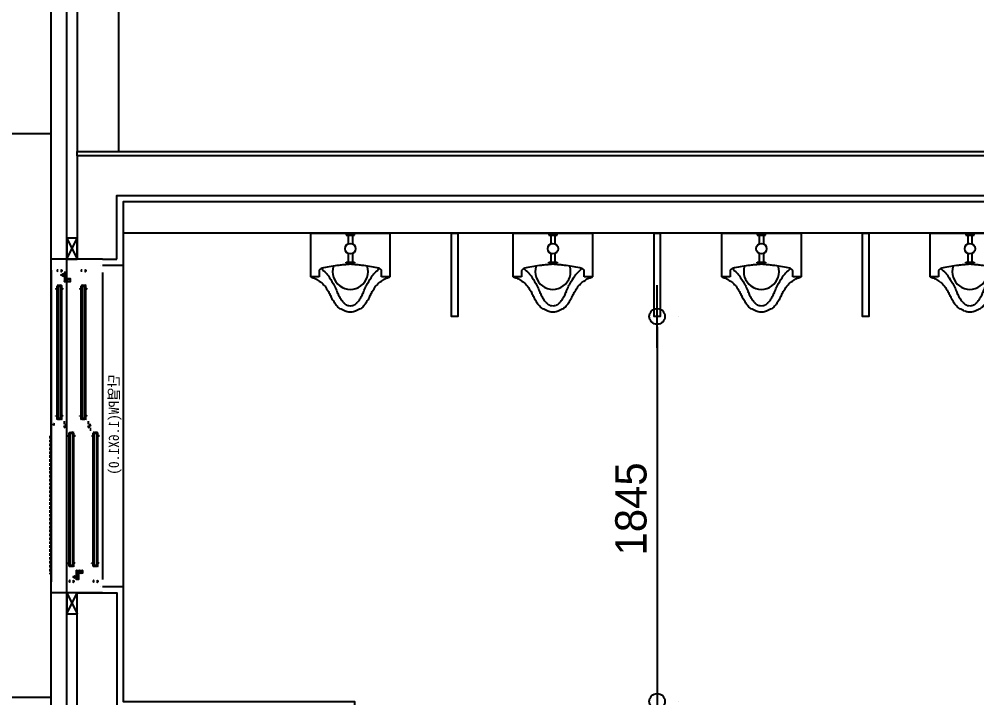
# Model space of a CAD drawing. Header units: millimetres. Extents: x -26983 to 60590, y 825 to 42375.
# Drawn here: x 59734.6 to 59824.5, y 17505.6 to 17569.2 of the extents above; entities that cross this region are included whole.
import ezdxf
from ezdxf.enums import TextEntityAlignment as Align

# ---------------------------------------------------------------- set-up
doc = ezdxf.new("R2010")
doc.units = ezdxf.units.MM
doc.header["$LTSCALE"] = 100
doc.header["$MEASUREMENT"] = 0
doc.header["$PDSIZE"] = -10
doc.linetypes.add('HIDDEN2', pattern=[0.1875, 0.125, -0.0625])
doc.layers.get('0').update_dxf_attribs({"linetype": 'CONTINUOUS'})
doc.layers.get('Defpoints').update_dxf_attribs({"color": 171, "linetype": 'CONTINUOUS'})
for name, color, linetype in [('ELE9', 9, 'CONTINUOUS'), ('TOI', 12, 'CONTINUOUS'), ('WIN', 4, 'CONTINUOUS'), ('WIN-G', 252, 'CONTINUOUS'), ('WIN2', 5, 'CONTINUOUS')]:
    doc.layers.add(name, color=color, linetype=linetype)
doc.styles.add('CGS', font='cgse', dxfattribs={"bigfont": 'cgs'})
doc.styles.add('돋움체', font='')
doc.styles.get('돋움체').set_extended_font_data('DotumChe')
doc.dimstyles.new('NDIM 1200', dxfattribs={"dimscale": 75, "dimtxt": 3, "dimasz": 1, "dimexe": 2, "dimexo": 2, "dimgap": 1, "dimtad": 1, "dimdec": 0, "dimdsep": 46, "dimtxsty": 'CGS', "dimblk": 'DOT0', "dimcen": 1, "dimdle": 8, "dimclrd": 256, "dimclre": 256, "dimclrt": 256, "dimadec": 0, "dimazin": 0, "dimtfac": 1, "dimtdec": 0, "dimtix": 1, "dimtmove": 2, "dimatfit": 3, "dimldrblk": 'DOT0', "dimfxl": 1, "dimtolj": 1, "dimtzin": 0, "dimlwd": -1, "dimlwe": -1, "dimarcsym": 0})

# ---------------------------------------------------------------- blocks, each defined once
blk = doc.blocks.new('DOT0')
blk.add_line((-3, 0), (3, 0))
at = {"color": 6}
blk.add_circle((0, 0), 0.75, dxfattribs=at)
blk = doc.blocks.new('*D217')
at = {"layer": 'Defpoints', "color": 0, "ltscale": 0.1, "transparency": 16777216}
for p in [(37342156.3, 557571.3), (37342156.3, 555726.3), (37342156.3, 555726.3)]:
    blk.add_point(p, dxfattribs=at)
at = {"layer": 'ELE9', "ltscale": 0.1, "transparency": 16777216}
for p, q in [((37342256.3, 557571.3), (37342256.3, 557571.3)), ((37342156.3, 557521.3), (37342156.3, 555776.3)), ((37342256.3, 555726.3), (37342256.3, 555726.3))]:
    blk.add_line(p, q, dxfattribs=at)
at = {"layer": 'ELE9', "ltscale": 0.1, "transparency": 16777216, "xscale": 50, "yscale": 50, "zscale": 50}
for p, rotation in [((37342156.3, 557571.3), 90), ((37342156.3, 555726.3), 270)]:
    blk.add_blockref('DOT0', p, dxfattribs=dict(at, rotation=rotation))
at = {"layer": 'ELE9', "ltscale": 0.1, "transparency": 16777216, "insert": (37342031.3, 556648.8), "char_height": 150, "attachment_point": 5, "rotation": 90, "style": 'CGS'}
blk.add_mtext('\\A1;1845', dxfattribs=at)
blk = doc.blocks.new('A$C43632D92')
at = {"layer": 'TOI'}
for p, q in [((0, 0), (0, 210)), ((0, 210), (40, 210)), ((40, 210), (40, 180)), ((340, 180), (340, 210)), ((340, 210), (380, 210)), ((380, 210), (380, 0)), ((170, 140), (170, 145)), ((170, 145), (210, 145)), ((210, 140), (170, 140)), ((180, 97.9), (180, 140)), ((200, 97.9), (200, 140)), ((210, 145), (210, 140)), ((180, 0), (180, 52.1)), ((200, 0), (200, 52.1)), ((210, 10), (170, 10)), ((170, 10), (170, 0)), ((210, 0), (210, 10)), ((380, 0), (0, 0))]:
    blk.add_line(p, q, dxfattribs=at)
blk.add_circle((190, 75), 25, dxfattribs=at)
for centre, radius, start, end in [((56.6, 564.7), 218.4, 292.4234, 299.7449), ((154.9, 425.6), 51.6, 281.3099, 292.4234), ((165.4, 502.9), 125.3, 274.1849, 281.3099), ((214.6, 502.9), 125.3, 258.6901, 265.8151), ((225.1, 425.6), 51.6, 247.5766, 258.6901), ((323.4, 564.7), 218.4, 240.2551, 247.5766), ((-81.6, 453.3), 229.3, 324.4623, 330.6756), ((29.5, 426.8), 123.6, 315.9946, 324.4623), ((107.9, 393.7), 44.6, 299.7449, 315.9946), ((-153.2, 506.9), 353.6, 326.2948, 329.0362), ((109, 366), 58, 315, 326.2948), ((79.3, 435.7), 128.2, 307.4131, 315), ((165.5, 362.9), 18.4, 284.0362, 307.4131), ((175.7, 407.4), 59.1, 271.0416, 284.0362), ((204.3, 407.4), 59.1, 255.9638, 268.9584), ((214.5, 362.9), 18.4, 232.5869, 255.9638), ((300.7, 435.7), 128.2, 225, 232.5869), ((271, 366), 58, 213.7052, 225), ((533.2, 506.9), 353.6, 210.9638, 213.7052), ((272.1, 393.7), 44.6, 224.0054, 240.2551), ((350.6, 426.8), 123.6, 215.5377, 224.0054), ((461.6, 453.3), 229.3, 209.3244, 215.5377), ((273, 139), 235, 143.1301, 150.3962), ((278.1, 195.4), 210.8, 150.3962, 156.3307), ((-107.6, 413.2), 232.1, 330.6756, 336.3307), ((426.5, 133.1), 334.5, 153.9528, 158.6261), ((-67.1, 379.1), 217, 332.8234, 338.6261), ((-23.9, 395.4), 185.3, 329.0362, 332.8234), ((403.9, 395.4), 185.3, 207.1766, 210.9638), ((447.1, 379.1), 217, 201.3739, 207.1766), ((-46.5, 133.1), 334.5, 21.3739, 26.0472), ((487.6, 413.2), 232.1, 203.6693, 209.3244), ((102, 195.4), 210.8, 23.6693, 29.6038), ((107, 139), 235, 29.6038, 36.8699), ((246.6, -112.4), 399.5, 120.032, 123.6901), ((93.3, 182.6), 69, 123.6901, 132.5011), ((143, 174), 110, 132.5011, 143.1301), ((1291.9, -519.1), 1407.5, 147.2854, 149.0362), ((190, 185), 85, 341.9686, 198.0314), ((268.1, 163.1), 178.6, 149.0362, 153.9528), ((111.9, 163.1), 178.6, 26.0472, 30.9638), ((-911.9, -519.1), 1407.5, 30.9638, 32.7146), ((237, 174), 110, 36.8699, 47.4989), ((286.7, 182.6), 69, 47.4989, 56.3099), ((133.4, -112.4), 399.5, 56.3099, 59.968), ((69.9, 35.3), 188.1, 106.7218, 111.8014), ((51.6, 153.4), 71.7, 111.8014, 120.032), ((254.9, -34.9), 289.7, 128.5584, 135), ((141.5, 148.5), 79.9, 135, 147.2854), ((238.5, 148.5), 79.9, 32.7146, 45), ((125.2, -34.9), 289.7, 45, 51.4416), ((328.4, 153.4), 71.7, 59.968, 68.1986), ((310.1, 35.3), 188.1, 68.1986, 73.2782), ((46.1, 180), 6.05, 180, 225), ((61.8, 195.7), 28.3, 225, 245.3815), ((69.1, 211.7), 45.9, 245.3815, 259.992), ((388.3, 2020.6), 1882.7, 259.992, 262.267), ((206.3, 680.3), 530.2, 262.267, 264.8056), ((246.1, 1117.1), 968.7, 264.8056, 266.6834), ((134, 1117.1), 968.7, 273.3166, 275.1944), ((173.7, 680.3), 530.2, 275.1944, 277.733), ((-8.3, 2020.6), 1882.7, 277.733, 280.008), ((310.9, 211.7), 45.9, 280.008, 294.6185), ((318.2, 195.7), 28.3, 294.6185, 315), ((334, 180), 6.05, 315, 0)]:
    blk.add_arc(centre, radius, start, end, dxfattribs=at)
blk = doc.blocks.new('모헤어')
for p, q in [((-1908.5, -2851.6), (-1909.5, -2851.6)), ((-1909.5, -2858.7), (-1909.5, -2851.6)), ((-1908.5, -2858.7), (-1909.5, -2858.7))]:
    blk.add_line(p, q)
at = {"linetype": 'Continuous'}
for p, q in [((-1908.5, -2858.7), (-1908.5, -2851.6)), ((-1903.9, -2853.2), (-1908.5, -2853.2)), ((-1903.9, -2854.3), (-1908.5, -2854.3)), ((-1903.9, -2855.4), (-1908.5, -2855.4)), ((-1903.9, -2856.5), (-1908.5, -2856.5)), ((-1903.9, -2857.5), (-1908.5, -2857.5))]:
    blk.add_line(p, q, dxfattribs=at)
blk = doc.blocks.new('ㄴ핸들')
at = {"color": 0, "linetype": 'Continuous', "lineweight": 15}
for p, q in [((12351.5, -12216.5), (12350.5, -12217.5)), ((12350.5, -12217.5), (12350.5, -12222.5)), ((12354.6, -12216.5), (12351.5, -12216.5)), ((12355.6, -12217.5), (12354.6, -12216.5)), ((12355.6, -12222.5), (12355.6, -12217.5)), ((12339.8, -12243.3), (12339.8, -12232.4)), ((12339.8, -12232.4), (12342.3, -12232.4)), ((12342.3, -12233.2), (12339.8, -12235.7)), ((12342.3, -12237.7), (12339.8, -12240.2)), ((12339.8, -12243.3), (12341.1, -12244.6)), ((12343.4, -12241.1), (12340.5, -12244)), ((12343.8, -12244.6), (12341.1, -12244.6)), ((12342.3, -12241.1), (12342.3, -12232.4)), ((12360.2, -12241.1), (12342.3, -12241.1)), ((12342.6, -12234.9), (12342.6, -12232.4)), ((12342.6, -12232.4), (12347.3, -12232.4)), ((12343.1, -12232.4), (12342.6, -12232.9)), ((12342.6, -12234.9), (12345.1, -12234.9)), ((12342.9, -12241.1), (12342.9, -12239.9)), ((12342.9, -12239.9), (12343.4, -12239.9)), ((12343.4, -12239.9), (12343.4, -12241.1)), ((12343.4, -12239.9), (12343.5, -12239.9)), ((12347.5, -12235.3), (12343.5, -12235.3)), ((12343.8, -12242.6), (12343.8, -12244.6)), ((12343.8, -12242.6), (12360.2, -12242.6)), ((12343.9, -12244.7), (12343.9, -12242.6)), ((12345.4, -12242.6), (12343.9, -12242.6)), ((12360.1, -12242.6), (12343.9, -12242.6)), ((12343.9, -12244.7), (12344.3, -12245.1)), ((12345.4, -12243.6), (12344.1, -12244.9)), ((12359.7, -12245.1), (12344.3, -12245.1)), ((12345.1, -12234.9), (12345.1, -12234.1)), ((12347.5, -12234.1), (12345.1, -12234.1)), ((12347.5, -12234.9), (12345.1, -12234.9)), ((12345.1, -12234.9), (12345.1, -12234.9)), ((12345.4, -12240.8), (12345.4, -12241.1)), ((12345.4, -12242.6), (12345.4, -12243.6)), ((12345.4, -12242.6), (12346.3, -12242.6)), ((12358.6, -12243.6), (12345.4, -12243.6)), ((12349, -12231), (12345.9, -12234.1)), ((12347.9, -12241.1), (12346.4, -12242.6)), ((12347.3, -12232.4), (12347.3, -12224)), ((12349, -12226.5), (12347.3, -12228.3)), ((12347.5, -12235.9), (12347.5, -12234.1)), ((12347.5, -12235.9), (12349, -12235.9)), ((12347.7, -12243.6), (12347.7, -12242.6)), ((12350.4, -12223.5), (12347.8, -12223.5)), ((12349.9, -12243.6), (12348.4, -12245.1)), ((12348.6, -12222.6), (12348.6, -12223.2)), ((12348.6, -12222.6), (12350, -12222.6)), ((12348.6, -12223.2), (12350, -12223.2)), ((12349, -12235.5), (12348.6, -12235.9)), ((12349, -12226), (12350.4, -12226)), ((12349, -12226), (12349, -12235.9)), ((12349.6, -12234), (12349.1, -12234.5)), ((12349.1, -12236.2), (12349.1, -12234.5)), ((12349.5, -12222.6), (12349.5, -12222.6)), ((12351, -12222.6), (12349.5, -12222.6)), ((12349.5, -12223.2), (12349.5, -12223.2)), ((12351, -12223.2), (12349.5, -12223.2)), ((12350.4, -12225.2), (12349.5, -12226)), ((12349.6, -12234), (12350.5, -12234)), ((12350, -12222.6), (12350, -12223.2)), ((12350.4, -12223.5), (12350.4, -12226)), ((12351, -12222.5), (12350.5, -12222.5)), ((12350.5, -12234), (12350.5, -12223.2)), ((12350.5, -12223.2), (12351, -12223.2)), ((12352.4, -12241.1), (12350.9, -12242.6)), ((12351, -12223.2), (12351, -12222.5)), ((12354.4, -12243.6), (12352.9, -12245.1)), ((12355, -12222.5), (12355, -12223.2)), ((12355.6, -12222.5), (12355, -12222.5)), ((12356.6, -12222.6), (12355, -12222.6)), ((12356.6, -12223.2), (12355, -12223.2)), ((12355, -12223.2), (12355.6, -12223.2)), ((12356.9, -12241.1), (12355.4, -12242.6)), ((12355.6, -12223.2), (12355.6, -12234)), ((12355.6, -12234), (12356.4, -12234)), ((12355.7, -12226), (12355.7, -12223.5)), ((12358.3, -12223.5), (12355.7, -12223.5)), ((12356.5, -12223.5), (12355.7, -12224.4)), ((12355.7, -12226), (12357, -12226)), ((12356, -12222.6), (12356, -12223.2)), ((12356, -12222.6), (12357.5, -12222.6)), ((12356, -12223.2), (12357.5, -12223.2)), ((12356.9, -12234.5), (12356.4, -12234)), ((12356.6, -12222.6), (12356.6, -12222.6)), ((12356.6, -12223.2), (12356.6, -12223.2)), ((12356.9, -12234.5), (12356.9, -12236.2)), ((12356.9, -12235.9), (12357, -12235.9)), ((12356.9, -12243.6), (12356.9, -12242.6)), ((12358.8, -12225.8), (12357, -12227.5)), ((12357, -12235.9), (12357, -12226)), ((12358.8, -12230.3), (12357, -12232)), ((12357, -12235.9), (12358.5, -12235.9)), ((12359.9, -12242.6), (12357.4, -12245.1)), ((12357.5, -12223.2), (12357.5, -12222.6)), ((12358.5, -12235), (12357.6, -12235.9)), ((12357.9, -12242.6), (12357.9, -12243.6)), ((12358.5, -12234.1), (12358.5, -12235.9)), ((12360.1, -12234.1), (12358.5, -12234.1)), ((12360.1, -12234.9), (12358.5, -12234.9)), ((12360.2, -12235.3), (12358.5, -12235.3)), ((12358.5, -12235.3), (12360.2, -12235.3)), ((12358.6, -12243.6), (12358.6, -12242.6)), ((12360.1, -12242.6), (12358.6, -12242.6)), ((12358.8, -12224), (12358.8, -12232.4)), ((12358.8, -12232.4), (12383, -12232.4)), ((12361.1, -12232.4), (12359.4, -12234.1)), ((12359.7, -12245.1), (12360.1, -12244.7)), ((12360.2, -12242.3), (12359.9, -12242.6)), ((12360.1, -12234.9), (12360.1, -12234.1)), ((12360.1, -12234.9), (12383, -12234.9)), ((12360.1, -12242.6), (12360.1, -12244.7)), ((12360.2, -12241.1), (12360.2, -12242.6)), ((12365.6, -12232.4), (12363.1, -12234.9)), ((12370.1, -12232.4), (12367.6, -12234.9)), ((12369.8, -12261.9), (12369.8, -12261.1)), ((12369.8, -12263.1), (12369.8, -12261.9)), ((12383.3, -12261.9), (12369.8, -12261.9)), ((12369.8, -12263.1), (12371.1, -12264.4)), ((12372, -12261.9), (12370.3, -12263.6)), ((12371, -12261.1), (12371, -12261.9)), ((12384.5, -12264.4), (12371.1, -12264.4)), ((12374.6, -12232.4), (12372.1, -12234.9)), ((12376.5, -12261.9), (12374, -12264.4)), ((12379.1, -12232.4), (12376.6, -12234.9)), ((12377.3, -12242.6), (12379.5, -12242.6)), ((12381, -12261.9), (12378.5, -12264.4)), ((12380.4, -12242.6), (12383.3, -12242.6)), ((12383, -12233), (12381.1, -12234.9)), ((12383, -12232.4), (12383, -12234.9)), ((12383.3, -12232.4), (12383, -12232.4)), ((12385.5, -12261.9), (12383, -12264.4)), ((12383.3, -12232.4), (12383.3, -12261.9)), ((12383.3, -12232.4), (12385.8, -12232.4)), ((12383.5, -12232.4), (12383.3, -12232.7)), ((12385.3, -12235.1), (12383.3, -12237.1)), ((12385.8, -12239.1), (12383.3, -12241.6)), ((12385.8, -12243.6), (12383.3, -12246.1)), ((12385.8, -12248.1), (12383.3, -12250.6)), ((12385.8, -12252.6), (12383.3, -12255.1)), ((12385.8, -12257.1), (12383.3, -12259.6)), ((12384.5, -12264.4), (12385.8, -12263.1)), ((12385.5, -12234.9), (12385.3, -12234.9)), ((12385.3, -12234.9), (12385.3, -12235.4)), ((12385.5, -12235.4), (12385.3, -12235.4)), ((12385.3, -12261.4), (12385.5, -12261.4)), ((12385.3, -12261.4), (12385.3, -12261.9)), ((12385.3, -12261.9), (12385.5, -12261.9)), ((12385.8, -12234.6), (12385.5, -12234.9)), ((12385.5, -12235.4), (12385.5, -12234.9)), ((12385.5, -12261.9), (12385.5, -12261.4)), ((12385.8, -12232.4), (12385.8, -12234.6)), ((12385.8, -12234.6), (12385.8, -12235.7)), ((12385.8, -12235.7), (12385.8, -12240.1)), ((12385.8, -12241.1), (12385.8, -12245.3)), ((12385.8, -12246.3), (12385.8, -12250.5)), ((12385.8, -12251.5), (12385.8, -12255.7)), ((12385.8, -12256.7), (12385.8, -12261.1)), ((12385.8, -12261.1), (12385.8, -12262.2)), ((12385.8, -12262.2), (12385.8, -12263.1))]:
    blk.add_line(p, q, dxfattribs=at)
at = {"color": 0, "linetype": 'Continuous', "lineweight": 0}
for p, q in [((12354.6, -12216.5), (12350.5, -12220.6)), ((12347.4, -12235.3), (12343.5, -12235.3)), ((12343.5, -12235.3), (12343.5, -12236.3)), ((12343.5, -12239.8), (12343.5, -12236.3)), ((12343.5, -12236.3), (12347.2, -12236.3)), ((12347.5, -12236.6), (12343.7, -12240.4)), ((12352.3, -12240.8), (12344.5, -12240.8)), ((12347.2, -12236.3), (12352.3, -12240.8)), ((12349.9, -12238.7), (12347.7, -12240.8)), ((12355.6, -12229), (12349.1, -12235.4)), ((12355.6, -12233.5), (12350.2, -12238.9)), ((12355.6, -12220), (12350.5, -12225.1)), ((12355.6, -12224.5), (12350.5, -12229.6)), ((12352.3, -12240.8), (12352.2, -12240.8)), ((12352.3, -12240.8), (12360.2, -12240.8)), ((12356.9, -12236.6), (12353.4, -12240.1)), ((12357.5, -12222.6), (12356.9, -12223.2)), ((12362.2, -12235.3), (12359.7, -12235.3)), ((12360.2, -12244.7), (12360.2, -12235.3)), ((12360.2, -12235.3), (12362.2, -12235.3)), ((12362.2, -12235.8), (12360.2, -12237.8)), ((12366.2, -12236.3), (12360.2, -12242.3)), ((12360.2, -12244.7), (12360.6, -12245.1)), ((12364.8, -12245.1), (12360.6, -12245.1)), ((12370.7, -12236.3), (12361.9, -12245.1)), ((12362.2, -12236.3), (12362.2, -12235.3)), ((12362.2, -12235.3), (12363.7, -12235.3)), ((12362.2, -12235.3), (12362.2, -12236.3)), ((12375.3, -12236.3), (12362.2, -12236.3)), ((12363.7, -12235.3), (12363.7, -12236.3)), ((12375.3, -12235.3), (12363.7, -12235.3)), ((12375.1, -12236.3), (12366.1, -12245.3)), ((12371.3, -12244.7), (12368.7, -12247.3)), ((12371.3, -12249.1), (12369.3, -12251.1)), ((12369.3, -12260.7), (12369.3, -12249.6)), ((12371.3, -12253.6), (12369.3, -12255.6)), ((12371.3, -12258.1), (12369.3, -12260.1)), ((12369.3, -12260.7), (12369.7, -12261.1)), ((12377.3, -12261.1), (12369.7, -12261.1)), ((12377.3, -12242.3), (12371.3, -12242.3)), ((12371.3, -12259.1), (12371.3, -12242.3)), ((12371.3, -12259.1), (12377.3, -12259.1)), ((12374.8, -12259.1), (12372.8, -12261.1)), ((12377.3, -12238.7), (12373.6, -12242.3)), ((12376.1, -12235.3), (12375.3, -12236.2)), ((12375.3, -12236.3), (12375.3, -12235.3)), ((12375.3, -12235.3), (12377.3, -12235.3)), ((12377.3, -12235.3), (12377.3, -12242.3)), ((12377.3, -12242.3), (12377.3, -12252.1)), ((12377.3, -12259.1), (12377.3, -12249.9)), ((12377.3, -12259.1), (12377.3, -12261.1)), ((12377.3, -12261.1), (12377.3, -12261.1))]:
    blk.add_line(p, q, dxfattribs=at)
for centre, radius, start, end in [((12344.5, -12239.8), 1, 180, 270), ((12364.8, -12249.6), 4.5, 0, 90)]:
    blk.add_arc(centre, radius, start, end, dxfattribs=at)
at = {"color": 0, "linetype": 'Continuous', "lineweight": 15}
for centre, radius, start, end in [((12347.8, -12224), 0.5, 90, 180), ((12353, -12236.2), 3.9, 180, 0), ((12358.3, -12224), 0.5, 0, 90), ((12385.5, -12234.6), 0.3, 270, 0), ((12385.5, -12235.7), 0.3, 0, 90), ((12385.5, -12261.1), 0.3, 270, 0), ((12385.5, -12262.2), 0.3, 0, 90), ((12385.8, -12240.6), 0.5, 270, 90), ((12385.8, -12245.8), 0.5, 270, 90), ((12385.8, -12251), 0.5, 270, 90), ((12385.8, -12256.2), 0.5, 270, 90)]:
    blk.add_arc(centre, radius, start, end, dxfattribs=at)
for points in [[(12346, -12240.8), (12346, -12241.1)], [(12360, -12241.1), (12360, -12240.8)]]:
    blk.add_open_spline(points, degree=1, dxfattribs=at)
at = {"color": 0, "linetype": 'Continuous', "lineweight": 0}
blk.add_open_spline([(12371.3, -12252.1), (12377.3, -12252.1)], degree=1, dxfattribs=at)
blk = doc.blocks.new('A$C7b7fcdc8')
at = {"ltscale": 0.1}
blk.add_wipeout([(320.7, 1900), (320.7, 300), (74.7, 300), (74.7, 1900)], dxfattribs=at)
at = {"layer": 'WIN-G'}
h = blk.add_hatch(dxfattribs=at)
h.set_pattern_fill('ANSI38', color=256, scale=10, angle=450, style=0)
h.set_pattern_definition([(45, (-17887197.8155, -18223525.7022), (-0.883883476483, 0.883883476483), []), (135, (-17887197.8155, -18223525.7022), (-2.65165042945, 0.883883476483), [3.125, -1.875])])
h.paths.add_polyline_path([(183.2, 1772), (183.2, 1775), (162.8, 1775), (162.8, 1772)])
h = blk.add_hatch(dxfattribs=at)
h.set_pattern_fill('ANSI38', color=256, scale=10, angle=450, style=0)
h.set_pattern_definition([(45, (-17887312.8155, -18223525.7022), (-0.883883476483, 0.883883476483), []), (135, (-17887312.8155, -18223525.7022), (-2.65165042945, 0.883883476483), [3.125, -1.875])])
h.paths.add_polyline_path([(298.2, 1772), (298.2, 1775), (277.8, 1775), (277.8, 1772)])
h = blk.add_hatch(dxfattribs=at)
h.set_pattern_fill('ANSI38', color=256, scale=10, angle=630, style=0)
h.set_pattern_definition([(315, (-17887197.8155, -18222491.4053), (-0.883883476483, -0.883883476483), []), (225, (-17887197.8155, -18222491.4053), (-2.65165042945, -0.883883476483), [3.125, -1.875])])
h.paths.add_polyline_path([(183.2, 1132.8), (183.2, 1129.8), (162.8, 1129.8), (162.8, 1132.8)])
h = blk.add_hatch(dxfattribs=at)
h.set_pattern_fill('ANSI38', color=256, scale=10, angle=630, style=0)
h.set_pattern_definition([(315, (-17887312.8155, -18222491.4053), (-0.883883476483, -0.883883476483), []), (225, (-17887312.8155, -18222491.4053), (-2.65165042945, -0.883883476483), [3.125, -1.875])])
h.paths.add_polyline_path([(298.2, 1132.8), (298.2, 1129.8), (277.8, 1129.8), (277.8, 1132.8)])
h = blk.add_hatch(dxfattribs=at)
h.set_pattern_fill('ANSI38', color=256, scale=10, angle=450, style=0)
h.set_pattern_definition([(45, (-17887139.8155, -18222620.8523), (-0.883883476483, 0.883883476483), []), (135, (-17887139.8155, -18222620.8523), (-2.65165042945, 0.883883476483), [3.125, -1.875])])
h.paths.add_polyline_path([(125.2, 1067.1), (125.2, 1070.1), (104.8, 1070.1), (104.8, 1067.1)])
h = blk.add_hatch(dxfattribs=at)
h.set_pattern_fill('ANSI38', color=256, scale=10, angle=450, style=0)
h.set_pattern_definition([(45, (-17887254.8156, -18222620.8523), (-0.883883476483, 0.883883476483), []), (135, (-17887254.8156, -18222620.8523), (-2.65165042945, 0.883883476483), [3.125, -1.875])])
h.paths.add_polyline_path([(240.2, 1067.1), (240.2, 1070.1), (219.8, 1070.1), (219.8, 1067.1)])
h = blk.add_hatch(dxfattribs=at)
h.set_pattern_fill('ANSI38', color=256, scale=10, angle=630, style=0)
h.set_pattern_definition([(315, (-17887139.8155, -18221586.5553), (-0.883883476483, -0.883883476483), []), (225, (-17887139.8155, -18221586.5553), (-2.65165042945, -0.883883476483), [3.125, -1.875])])
h.paths.add_polyline_path([(125.2, 428), (125.2, 425), (104.8, 425), (104.8, 428)])
h = blk.add_hatch(dxfattribs=at)
h.set_pattern_fill('ANSI38', color=256, scale=10, angle=630, style=0)
h.set_pattern_definition([(315, (-17887254.8156, -18221586.5553), (-0.883883476483, -0.883883476483), []), (225, (-17887254.8156, -18221586.5553), (-2.65165042945, -0.883883476483), [3.125, -1.875])])
h.paths.add_polyline_path([(240.2, 428), (240.2, 425), (219.8, 425), (219.8, 428)])
at = {"layer": 'WIN', "color": 8}
for p, q in [((149.7, 2000), (199.7, 1900)), ((149.7, 1900), (199.7, 2000)), ((149.7, 300), (199.7, 200)), ((149.7, 200), (199.7, 300))]:
    blk.add_line(p, q, dxfattribs=at)
for points in [[(149.7, 1900), (149.7, 2000), (199.7, 2000), (199.7, 1900)], [(149.7, 200), (149.7, 300), (199.7, 300), (199.7, 200)]]:
    blk.add_lwpolyline(points, close=True, dxfattribs=at)
at = {"layer": 'WIN', "ltscale": 1000}
for points in [[(320.7, 1900), (74.7, 1900)], [(320.7, 300), (74.7, 300)]]:
    blk.add_lwpolyline(points, dxfattribs=at)
at = {"layer": 'WIN-G'}
for p, q in [((74.7, 353), (74.7, 1847)), ((320.7, 364), (320.7, 1836)), ((161.2, 1772.6), (161.2, 1132.8)), ((166.2, 1772), (166.2, 1132.8)), ((178.2, 1769), (166.2, 1769)), ((178.2, 1772), (178.2, 1132.8)), ((183.2, 1772.6), (183.2, 1132.8)), ((276.2, 1772.6), (276.2, 1132.8)), ((281.2, 1772), (281.2, 1132.8)), ((293.2, 1769), (281.2, 1769)), ((293.2, 1772), (293.2, 1132.8)), ((298.2, 1772.6), (298.2, 1132.8)), ((178.2, 1135.8), (166.2, 1135.8)), ((293.2, 1135.8), (281.2, 1135.8)), ((103.2, 1067.8), (103.2, 428)), ((108.2, 1067.1), (108.2, 428)), ((120.2, 1064.2), (108.2, 1064.2)), ((120.2, 1067.1), (120.2, 428)), ((125.2, 1067.8), (125.2, 428)), ((218.2, 1067.8), (218.2, 428)), ((223.2, 1067.1), (223.2, 428)), ((235.2, 1064.2), (223.2, 1064.2)), ((235.2, 1067.1), (235.2, 428)), ((240.2, 1067.8), (240.2, 428)), ((120.2, 431), (108.2, 431)), ((235.2, 431), (223.2, 431))]:
    blk.add_line(p, q, dxfattribs=at)
at = {"layer": 'WIN-G', "linetype": 'HIDDEN2'}
blk.add_line((67.7, 1146.8), (67.7, 1810.5), dxfattribs=at)
at = {"layer": 'WIN-G'}
for points in [[(155, 1758.5), (155.3, 1757.7), (155.4, 1757.7), (155.6, 1757.3), (155.7, 1757.2), (155.9, 1757), (156.1, 1756.8), (156.2, 1756.8), (156.4, 1756.7), (156.5, 1756.7), (156.7, 1756.7), (157, 1756.7), (157.3, 1756.7), (157.5, 1756.7), (158, 1756.6), (158.5, 1756.4), (158.7, 1756.3), (159, 1756.2), (159.2, 1756), (159.3, 1755.8), (159.7, 1755.4), (160.1, 1754.9), (160.3, 1754.7), (160.5, 1754.4), (160.6, 1754.1), (160.7, 1753.8), (161, 1753.2), (161.3, 1752.9)], [(189.1, 1758.4), (188.8, 1757.9), (188.8, 1757.8), (188.6, 1757.5), (188.4, 1757.3), (188.3, 1757.1), (188, 1756.9), (187.9, 1756.9), (187.8, 1756.8), (187.6, 1756.8), (187.5, 1756.8), (187.1, 1756.8), (186.9, 1756.8), (186.6, 1756.8), (186.1, 1756.7), (185.6, 1756.6), (185.4, 1756.5), (185.2, 1756.3), (185, 1756.2), (184.8, 1756), (184.5, 1755.5), (184, 1755), (183.8, 1754.8), (183.7, 1754.5), (183.5, 1754.2), (183.4, 1753.9), (183.2, 1753.3), (183, 1753)], [(269.9, 1758.4), (270.3, 1757.6), (270.3, 1757.6), (270.5, 1757.2), (270.6, 1757), (270.8, 1756.9), (271, 1756.7), (271.1, 1756.6), (271.3, 1756.6), (271.4, 1756.6), (271.6, 1756.6), (271.9, 1756.6), (272.2, 1756.6), (272.4, 1756.6), (272.9, 1756.5), (273.4, 1756.3), (273.7, 1756.2), (273.9, 1756.1), (274.1, 1755.9), (274.2, 1755.7), (274.6, 1755.3), (275, 1754.8), (275.2, 1754.5), (275.4, 1754.3), (275.5, 1754), (275.7, 1753.7), (275.9, 1753.1), (276.2, 1752.7)], [(304.2, 1758.4), (303.9, 1757.9), (303.9, 1757.8), (303.7, 1757.5), (303.5, 1757.3), (303.4, 1757.1), (303.2, 1756.9), (303, 1756.9), (302.9, 1756.8), (302.7, 1756.8), (302.6, 1756.8), (302.3, 1756.8), (302, 1756.8), (301.7, 1756.8), (301.2, 1756.7), (300.7, 1756.6), (300.5, 1756.5), (300.3, 1756.3), (300.1, 1756.2), (299.9, 1756), (299.6, 1755.5), (299.2, 1755), (299, 1754.8), (298.8, 1754.5), (298.6, 1754.2), (298.5, 1753.9), (298.3, 1753.3), (298.2, 1753)], [(155, 1146.3), (155.3, 1147.1), (155.4, 1147.1), (155.6, 1147.5), (155.7, 1147.7), (155.9, 1147.8), (156.1, 1148), (156.2, 1148.1), (156.4, 1148.1), (156.5, 1148.2), (156.7, 1148.2), (157, 1148.1), (157.3, 1148.1), (157.5, 1148.2), (158, 1148.3), (158.5, 1148.4), (158.7, 1148.5), (159, 1148.6), (159.2, 1148.8), (159.3, 1149), (159.7, 1149.4), (160.1, 1149.9), (160.3, 1150.2), (160.5, 1150.4), (160.6, 1150.7), (160.7, 1151), (161, 1151.6), (161.3, 1152)], [(189.1, 1146.4), (188.8, 1147), (188.8, 1147), (188.6, 1147.4), (188.4, 1147.6), (188.3, 1147.7), (188, 1147.9), (187.9, 1148), (187.8, 1148), (187.6, 1148), (187.5, 1148), (187.1, 1148), (186.9, 1148), (186.6, 1148), (186.1, 1148.1), (185.6, 1148.3), (185.4, 1148.4), (185.2, 1148.5), (185, 1148.7), (184.8, 1148.9), (184.5, 1149.3), (184, 1149.8), (183.8, 1150.1), (183.7, 1150.3), (183.5, 1150.6), (183.4, 1150.9), (183.2, 1151.5), (183, 1151.9)], [(269.9, 1146.4), (270.3, 1147.2), (270.3, 1147.3), (270.5, 1147.6), (270.6, 1147.8), (270.8, 1148), (271, 1148.2), (271.1, 1148.2), (271.3, 1148.3), (271.4, 1148.3), (271.6, 1148.3), (271.9, 1148.3), (272.2, 1148.3), (272.4, 1148.3), (272.9, 1148.4), (273.4, 1148.5), (273.7, 1148.6), (273.9, 1148.8), (274.1, 1148.9), (274.2, 1149.1), (274.6, 1149.6), (275, 1150.1), (275.2, 1150.3), (275.4, 1150.6), (275.5, 1150.9), (275.7, 1151.2), (275.9, 1151.8), (276.2, 1152.1)], [(304.2, 1146.4), (303.9, 1147), (303.9, 1147), (303.7, 1147.4), (303.5, 1147.6), (303.4, 1147.7), (303.2, 1147.9), (303, 1148), (302.9, 1148), (302.7, 1148), (302.6, 1148), (302.3, 1148), (302, 1148), (301.7, 1148), (301.2, 1148.1), (300.7, 1148.3), (300.5, 1148.4), (300.3, 1148.5), (300.1, 1148.7), (299.9, 1148.9), (299.6, 1149.3), (299.2, 1149.8), (299, 1150.1), (298.8, 1150.3), (298.6, 1150.6), (298.5, 1150.9), (298.3, 1151.5), (298.2, 1151.9)], [(96.9, 1053.6), (97.3, 1052.8), (97.3, 1052.7), (97.5, 1052.4), (97.6, 1052.2), (97.8, 1052), (98, 1051.8), (98.1, 1051.8), (98.3, 1051.7), (98.4, 1051.7), (98.6, 1051.7), (98.9, 1051.7), (99.2, 1051.7), (99.4, 1051.7), (99.9, 1051.6), (100.4, 1051.5), (100.7, 1051.4), (100.9, 1051.2), (101.1, 1051.1), (101.2, 1050.9), (101.6, 1050.4), (102, 1049.9), (102.2, 1049.7), (102.4, 1049.4), (102.5, 1049.1), (102.7, 1048.8), (102.9, 1048.2), (103.2, 1047.9)], [(131.2, 1053.6), (130.9, 1053), (130.9, 1053), (130.7, 1052.6), (130.5, 1052.4), (130.4, 1052.3), (130.2, 1052.1), (130, 1052), (129.9, 1052), (129.7, 1052), (129.6, 1052), (129.3, 1052), (129, 1052), (128.7, 1052), (128.2, 1051.9), (127.7, 1051.7), (127.5, 1051.6), (127.3, 1051.5), (127.1, 1051.3), (126.9, 1051.1), (126.6, 1050.7), (126.2, 1050.2), (126, 1049.9), (125.8, 1049.7), (125.6, 1049.4), (125.5, 1049.1), (125.3, 1048.5), (125.2, 1048.1)], [(211.9, 1053.6), (212.3, 1052.8), (212.3, 1052.7), (212.5, 1052.4), (212.6, 1052.2), (212.8, 1052), (213, 1051.8), (213.1, 1051.8), (213.3, 1051.7), (213.4, 1051.7), (213.6, 1051.7), (213.9, 1051.7), (214.2, 1051.7), (214.4, 1051.7), (214.9, 1051.6), (215.4, 1051.5), (215.7, 1051.4), (215.9, 1051.2), (216.1, 1051.1), (216.2, 1050.9), (216.6, 1050.4), (217, 1049.9), (217.2, 1049.7), (217.4, 1049.4), (217.5, 1049.1), (217.7, 1048.8), (217.9, 1048.2), (218.2, 1047.9)], [(246.2, 1053.2), (245.9, 1052.7), (245.9, 1052.6), (245.7, 1052.2), (245.5, 1052.1), (245.4, 1051.9), (245.2, 1051.7), (245, 1051.7), (244.9, 1051.6), (244.7, 1051.6), (244.6, 1051.6), (244.3, 1051.6), (244, 1051.6), (243.7, 1051.6), (243.2, 1051.5), (242.7, 1051.3), (242.5, 1051.2), (242.3, 1051.1), (242.1, 1050.9), (241.9, 1050.8), (241.6, 1050.3), (241.2, 1049.8), (241, 1049.6), (240.8, 1049.3), (240.6, 1049), (240.5, 1048.7), (240.3, 1048.1), (240.2, 1047.8)], [(96.9, 441.6), (97.3, 442.4), (97.3, 442.4), (97.5, 442.8), (97.6, 443), (97.8, 443.1), (98, 443.3), (98.1, 443.4), (98.3, 443.4), (98.4, 443.4), (98.6, 443.4), (98.9, 443.4), (99.2, 443.4), (99.4, 443.4), (99.9, 443.5), (100.4, 443.7), (100.7, 443.8), (100.9, 443.9), (101.1, 444.1), (101.2, 444.3), (101.6, 444.7), (102, 445.2), (102.2, 445.5), (102.4, 445.7), (102.5, 446), (102.7, 446.3), (102.9, 446.9), (103.2, 447.3)], [(131.2, 441.6), (130.9, 442.1), (130.9, 442.2), (130.7, 442.5), (130.5, 442.7), (130.4, 442.9), (130.2, 443.1), (130, 443.1), (129.9, 443.2), (129.7, 443.2), (129.6, 443.2), (129.3, 443.2), (129, 443.2), (128.7, 443.2), (128.2, 443.3), (127.7, 443.4), (127.5, 443.5), (127.3, 443.7), (127.1, 443.8), (126.9, 444), (126.6, 444.5), (126.2, 445), (126, 445.2), (125.8, 445.5), (125.6, 445.8), (125.5, 446.1), (125.3, 446.7), (125.2, 447)], [(211.9, 441.6), (212.3, 442.4), (212.3, 442.4), (212.5, 442.8), (212.6, 443), (212.8, 443.1), (213, 443.3), (213.1, 443.4), (213.3, 443.4), (213.4, 443.4), (213.6, 443.4), (213.9, 443.4), (214.2, 443.4), (214.4, 443.4), (214.9, 443.5), (215.4, 443.7), (215.7, 443.8), (215.9, 443.9), (216.1, 444.1), (216.2, 444.3), (216.6, 444.7), (217, 445.2), (217.2, 445.5), (217.4, 445.7), (217.5, 446), (217.7, 446.3), (217.9, 446.9), (218.2, 447.3)], [(246.2, 441.6), (245.9, 442.1), (245.9, 442.2), (245.7, 442.5), (245.5, 442.7), (245.4, 442.9), (245.2, 443.1), (245, 443.1), (244.9, 443.2), (244.7, 443.2), (244.6, 443.2), (244.3, 443.2), (244, 443.2), (243.7, 443.2), (243.2, 443.3), (242.7, 443.4), (242.5, 443.5), (242.3, 443.7), (242.1, 443.8), (241.9, 444), (241.6, 444.5), (241.2, 445), (241, 445.2), (240.8, 445.5), (240.6, 445.8), (240.5, 446.1), (240.3, 446.7), (240.2, 447)]]:
    blk.add_lwpolyline(points, dxfattribs=at)
at = {"layer": 'WIN2'}
for p, q in [((311.2, 1869.5), (311.2, 1869.5)), ((311.2, 1869.5), (311.2, 1869.5)), ((142.1, 1108.2), (137.6, 1101.4)), ((137.6, 1101.1), (142.6, 1108.2)), ((137.9, 1101.2), (142.7, 1107.7)), ((144.9, 1118.3), (152.2, 1118.3)), ((144.9, 1117.8), (152.2, 1117.8)), ((144.9, 1117.3), (152.2, 1117.3)), ((144.9, 1116.8), (152.2, 1116.8)), ((144.9, 1116.3), (152.2, 1116.3)), ((144.9, 1115.8), (152.2, 1115.8)), ((144.9, 1115.3), (152.2, 1115.3)), ((144.9, 1114.8), (152.2, 1114.8)), ((144.9, 1114.3), (152.2, 1114.3)), ((144.9, 1113.8), (152.2, 1113.8)), ((144.9, 1113.3), (152.2, 1113.3)), ((144.9, 1113.3), (152.2, 1113.3)), ((144.9, 1112.8), (152.2, 1112.8)), ((144.9, 1112.3), (152.2, 1112.3)), ((144.9, 1111.8), (152.2, 1111.8)), ((257.1, 1108.2), (252.6, 1101.4)), ((252.6, 1101.1), (257.6, 1108.2)), ((252.9, 1101.2), (257.7, 1107.7)), ((259.9, 1118.3), (267.2, 1118.3)), ((259.9, 1117.8), (267.2, 1117.8)), ((259.9, 1117.3), (267.2, 1117.3)), ((259.9, 1116.8), (267.2, 1116.8)), ((259.9, 1116.3), (267.2, 1116.3)), ((259.9, 1115.8), (267.2, 1115.8)), ((259.9, 1115.3), (267.2, 1115.3)), ((259.9, 1114.8), (267.2, 1114.8)), ((259.9, 1114.3), (267.2, 1114.3)), ((259.9, 1113.8), (267.2, 1113.8)), ((259.9, 1113.3), (267.2, 1113.3)), ((259.9, 1113.3), (267.2, 1113.3)), ((259.9, 1112.8), (267.2, 1112.8)), ((259.9, 1112.3), (267.2, 1112.3)), ((259.9, 1111.8), (267.2, 1111.8)), ((141.5, 1087.7), (134.2, 1087.7)), ((141.5, 1087.2), (134.2, 1087.2)), ((141.5, 1086.7), (134.2, 1086.7)), ((141.5, 1086.2), (134.2, 1086.2)), ((141.5, 1085.7), (134.2, 1085.7)), ((141.5, 1085.2), (134.2, 1085.2)), ((141.5, 1084.7), (134.2, 1084.7)), ((141.5, 1084.2), (134.2, 1084.2)), ((141.5, 1083.7), (134.2, 1083.7)), ((141.5, 1083.2), (134.2, 1083.2)), ((141.5, 1082.7), (134.2, 1082.7)), ((141.5, 1082.7), (134.2, 1082.7)), ((141.5, 1082.2), (134.2, 1082.2)), ((141.5, 1081.7), (134.2, 1081.7)), ((141.5, 1081.2), (134.2, 1081.2)), ((148.4, 1098.8), (143.6, 1092.3)), ((148.7, 1098.9), (143.7, 1091.8)), ((144.2, 1091.7), (148.8, 1098.6)), ((256.5, 1087.7), (249.2, 1087.7)), ((256.5, 1087.2), (249.2, 1087.2)), ((256.5, 1086.7), (249.2, 1086.7)), ((256.5, 1086.2), (249.2, 1086.2)), ((256.5, 1085.7), (249.2, 1085.7)), ((256.5, 1085.2), (249.2, 1085.2)), ((256.5, 1084.7), (249.2, 1084.7)), ((256.5, 1084.2), (249.2, 1084.2)), ((256.5, 1083.7), (249.2, 1083.7)), ((256.5, 1083.2), (249.2, 1083.2)), ((256.5, 1082.7), (249.2, 1082.7)), ((256.5, 1082.7), (249.2, 1082.7)), ((256.5, 1082.2), (249.2, 1082.2)), ((256.5, 1081.7), (249.2, 1081.7)), ((256.5, 1081.2), (249.2, 1081.2)), ((263.4, 1098.8), (258.6, 1092.3)), ((263.7, 1098.9), (258.7, 1091.8)), ((259.2, 1091.7), (263.8, 1098.6)), ((103.4, 363.5), (103.4, 363.5)), ((125, 363.5), (125, 363.5)), ((311.2, 330.5), (311.2, 330.5)), ((311.2, 330.5), (311.2, 330.5))]:
    blk.add_line(p, q, dxfattribs=at)
for centre, start, end in [((137.7, 1101.3), 154.1381, 329.8152), ((148.6, 1098.7), 334.1381, 149.8152), ((252.7, 1101.3), 154.1381, 329.8152), ((263.6, 1098.7), 334.1381, 149.8152)]:
    blk.add_arc(centre, 0.2, start, end, dxfattribs=at)
at = {"layer": 'WIN-G', "xscale": -1, "rotation": 90}
blk.add_blockref('ㄴ핸들', (-12037.8, 14176.5), dxfattribs=at)
at = {"layer": 'WIN-G', "extrusion": (0, 0, -1), "xscale": -1, "zscale": -1, "rotation": 270}
blk.add_blockref('ㄴ핸들', (12095.8, -11976.5), dxfattribs=at)
at = {"layer": 'WIN2', "extrusion": (0, 0, -1), "xscale": -1, "zscale": -1}
for p in [(-2070.5, 4700), (-2012.5, 3210.4), (-2127.5, 3210.4)]:
    blk.add_blockref('모헤어', p, dxfattribs=at)
at = {"layer": 'WIN2', "xscale": -1}
for p in [(-1726.2, 4700), (-1784.2, 3210.4), (-1669.2, 3210.4)]:
    blk.add_blockref('모헤어', p, dxfattribs=at)
at = {"layer": 'WIN2', "color": 8, "extrusion": (0, 0, -1), "xscale": -1, "zscale": -1}
blk.add_blockref('모헤어', (-2185.5, 4700), dxfattribs=at)
at = {"layer": 'WIN2', "color": 8, "xscale": -1}
blk.add_blockref('모헤어', (-1611.2, 4700), dxfattribs=at)
at = {"layer": 'WIN2', "xscale": -1, "rotation": 180}
blk.add_blockref('모헤어', (1996, -1762.6), dxfattribs=at)
at = {"layer": 'Defpoints', "style": '돋움체'}
blk.add_text('단열PW(1.6X1.0)', height=50, rotation=90, dxfattribs=at).set_placement((414.8, 1093.6), align=Align.BOTTOM_CENTER)
blk = doc.blocks.new('B2FF')
at = {"layer": 'ELE9', "color": 253, "ltscale": 0.1}
blk.add_line((37346141.3, 557971.3), (37339594.7, 557971.3), dxfattribs=at)
for points in [[(37339374.7, 565471.3), (37339374.7, 558361.3), (37339574.7, 558361.3), (37339574.7, 559246.3)], [(37346479.7, 554101.3), (37339564.7, 554101.3), (37339564.7, 553191.3), (37344279.7, 553191.3), (37344279.7, 553351.3), (37344469.7, 553351.3), (37344469.7, 551916.3), (37344279.7, 551916.3), (37344279.7, 553001.3), (37339564.7, 553001.3), (37339564.7, 551496.3), (37339374.7, 551496.3), (37339374.7, 554291.3), (37340484.7, 554291.3), (37340484.7, 555506.3), (37339374.7, 555506.3), (37339374.7, 556246.3), (37339564.7, 556246.3), (37339564.7, 555696.3), (37340674.7, 555696.3), (37340674.7, 554291.3), (37346479.7, 554291.3), (37346479.7, 554096.3)]]:
    blk.add_lwpolyline(points, dxfattribs=at)
for points in [[(37339564.7, 557846.3), (37339564.7, 558151.3), (37347379.7, 558151.3), (37347379.7, 554101.3), (37347569.7, 554101.3), (37347569.7, 558341.3), (37339374.7, 558341.3), (37339374.7, 557846.3)], [(37341169.7, 557971.3), (37341199.7, 557971.3), (37341199.7, 557571.3), (37341169.7, 557571.3)], [(37342141.3, 557971.3), (37342171.3, 557971.3), (37342171.3, 557571.3), (37342141.3, 557571.3)], [(37343141.3, 557971.3), (37343171.3, 557971.3), (37343171.3, 557571.3), (37343141.3, 557571.3)]]:
    blk.add_lwpolyline(points, close=True, dxfattribs=at)
at = {"layer": 'ELE9', "color": 253, "ltscale": 0.1, "rotation": 180}
for p in [(37340874.7, 557971.3), (37341846.3, 557971.3), (37342846.3, 557971.3), (37343846.3, 557971.3)]:
    blk.add_blockref('A$C43632D92', p, dxfattribs=at)
at = {"layer": 'ELE9', "color": 253, "ltscale": 0.1}
dim = blk.add_linear_dim(base=(37342156.3, 555726.3), p1=(37342156.3, 557571.3), p2=(37342156.3, 555726.3), angle=90, dimstyle='NDIM 1200', override={"dimscale": 50, "dimclrd": 256, "dimclre": 256, "dimclrt": 256}, dxfattribs=at)
dim.commit()
dim.dimension.update_dxf_attribs({"geometry": '*D217', "text_midpoint": (37342031.3, 556648.8)})
at = {"layer": 'ELE9', "color": 253, "ltscale": 0.1, "xscale": -1, "rotation": 180}
blk.add_blockref('A$C7b7fcdc8', (37339175.1, 558146.3), dxfattribs=at)
at = {"layer": 'ELE9', "color": 253, "ltscale": 0.1}
for p, q in [((37339249.7, 548121.3), (37339249.7, 565071.3)), ((37339324.7, 548121.3), (37339324.7, 565071.3))]:
    blk.add_line(p, q, dxfattribs=at)
blk.add_lwpolyline([(37339249.7, 558446.3), (37336549.7, 558446.3), (37336549.7, 555746.3), (37339249.7, 555746.3)], close=True, dxfattribs=at)
for points in [[(37339374.7, 558341.3), (37339374.7, 558361.3), (37347589.7, 558361.3), (37347589.7, 554081.3), (37347359.7, 554081.3), (37347359.7, 554176.3)], [(37347349.7, 554326.3), (37347349.7, 558121.3), (37339594.7, 558121.3), (37339594.7, 557816.3), (37339495.7, 557816.3)], [(37339594.7, 557816.3), (37339594.7, 556276.3)], [(37339495.7, 556276.3), (37339594.7, 556276.3), (37339594.7, 555726.3), (37340704.7, 555726.3), (37340704.7, 554326.3), (37346479.7, 554326.3)]]:
    blk.add_lwpolyline(points, dxfattribs=at)

msp = doc.modelspace()

# ---------------------------------------------------------------- block references
at = {"xscale": 0.01956471256889679, "yscale": 0.01956471256889679, "zscale": 0.01956471256889679}
msp.add_blockref('B2FF', (-670794.073, 6632.608), dxfattribs=at)

doc.saveas('drawing.dxf')
